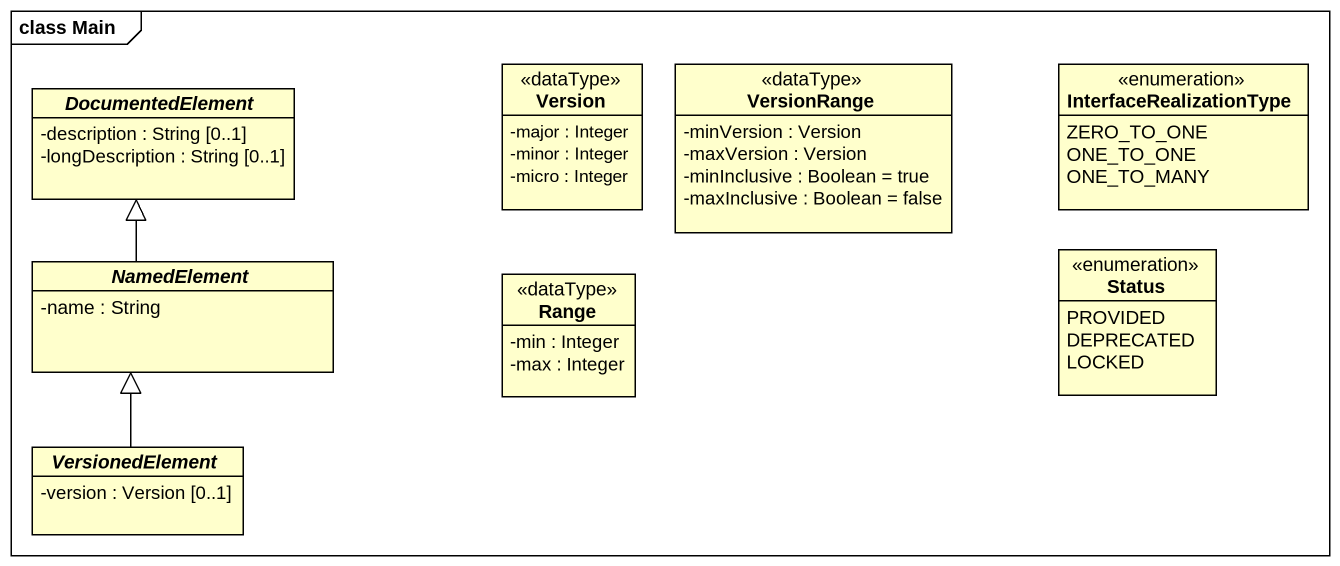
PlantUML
@startuml
mainframe class Main
hide circle
hide empty members
skinparam classAttributeIconSize 0
abstract class DocumentedElement {
  -description : String [0..1]
  -longDescription : String [0..1]
}
class Version <<dataType>> {
  -major : Integer
  -minor : Integer
  -micro : Integer
}
class VersionRange <<dataType>> {
  -minVersion : Version
  -maxVersion : Version
  -minInclusive : Boolean = true
  -maxInclusive : Boolean = false
}
enum InterfaceRealizationType {
  ZERO_TO_ONE
  ONE_TO_ONE
  ONE_TO_MANY
}
abstract class NamedElement {
  -name : String
}
enum Status {
  PROVIDED
  DEPRECATED
  LOCKED
}
class Range <<dataType>> {
  -min : Integer
  -max : Integer
}
abstract class VersionedElement {
  -version : Version [0..1]
}
NamedElement -up-|> DocumentedElement
VersionedElement -up-|> NamedElement
@enduml
